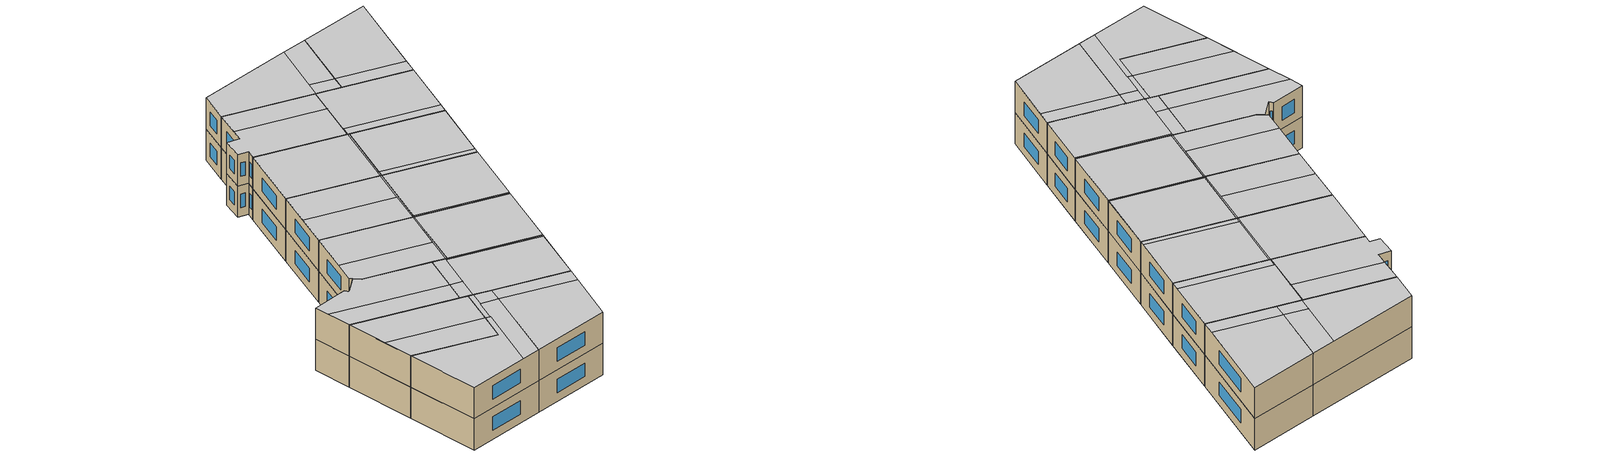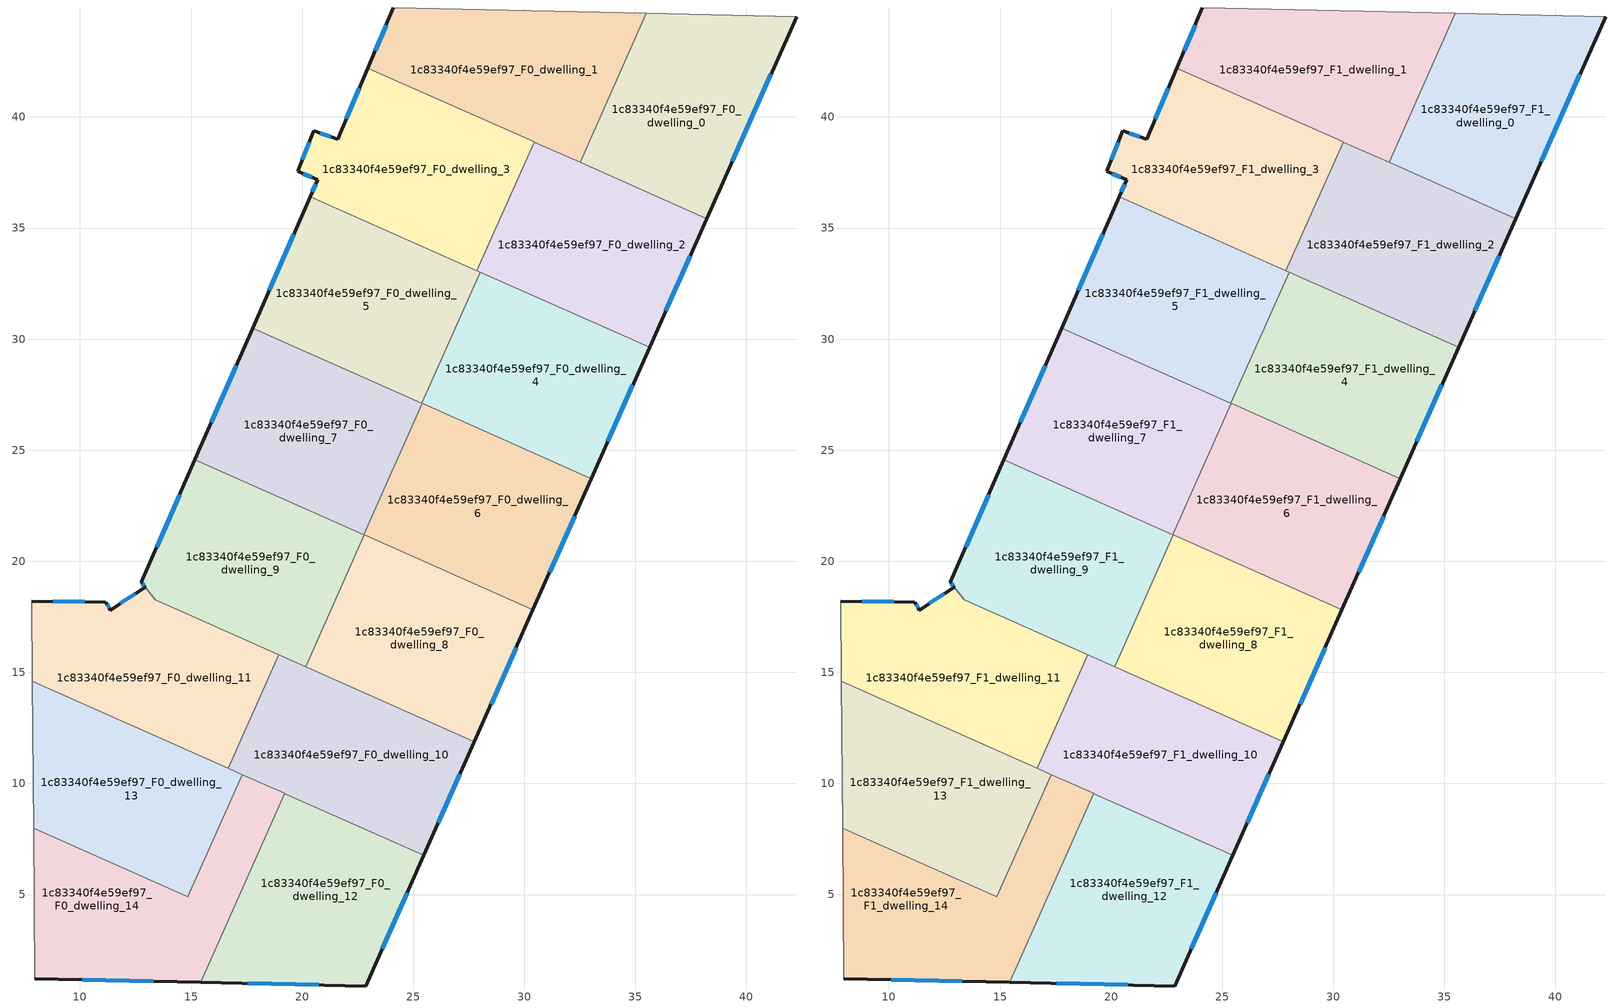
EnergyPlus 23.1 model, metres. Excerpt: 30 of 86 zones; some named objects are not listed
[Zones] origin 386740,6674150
1c83340f4e59ef97_F0_dwelling_0
 floor ground (EU_floor_Construction): 42.26,44.51 38.22,35.42 32.52,37.95 35.5,44.66 z0
 wall outside (EU_wall_Construction): 38.22,35.42 42.26,44.51 z0:3
 wall to 1c83340f4e59ef97_F0_dwelling_1 (EU_wall_Construction): 35.5,44.66 32.52,37.95 z0:3
 wall adiabatic (EU_wall_Construction): 42.26,44.51 35.5,44.66 z0:3
 wall to 1c83340f4e59ef97_F0_dwelling_2 (EU_wall_Construction): 32.52,37.95 38.22,35.42 z0:3
 window (EU_Window_Construction): 39.37,38.01 41.1,41.91 z0.86:2.14
1c83340f4e59ef97_F0_dwelling_1
 floor ground (EU_floor_Construction): 35.5,44.66 32.52,37.95 22.96,42.2 24.11,44.9 z0
 wall outside (EU_wall_Construction): 24.11,44.9 22.96,42.2 z0:3
 wall adiabatic (EU_wall_Construction): 35.5,44.66 24.11,44.9 z0:3
 wall to 1c83340f4e59ef97_F0_dwelling_3 (EU_wall_Construction): 22.96,42.2 30.44,38.87 z0:3
 wall to 1c83340f4e59ef97_F0_dwelling_2 (EU_wall_Construction): 30.44,38.87 32.52,37.95 z0:3
 window (EU_Window_Construction): 23.78,44.13 23.29,42.97 z0.86:2.14
1c83340f4e59ef97_F0_dwelling_10
 floor ground (EU_floor_Construction): 27.75,11.88 25.48,6.77 16.67,10.68 18.95,15.79 z0
 wall outside (EU_wall_Construction): 25.48,6.77 27.75,11.88 z0:3
 wall to 1c83340f4e59ef97_F0_dwelling_12 (EU_wall_Construction): 19.22,9.55 25.48,6.77 z0:3
 wall to 1c83340f4e59ef97_F0_dwelling_11 (EU_wall_Construction): 18.95,15.79 16.67,10.68 z0:3
 wall to 1c83340f4e59ef97_F0_dwelling_8 (EU_wall_Construction): 27.75,11.88 20.16,15.25 z0:3
 wall to 1c83340f4e59ef97_F0_dwelling_14 (EU_wall_Construction): 17.3,10.4 19.22,9.55 z0:3
 wall to 1c83340f4e59ef97_F0_dwelling_9 (EU_wall_Construction): 20.16,15.25 18.95,15.79 z0:3
 wall to 1c83340f4e59ef97_F0_dwelling_13 (EU_wall_Construction): 16.67,10.68 17.3,10.4 z0:3
 window (EU_Window_Construction): 26.13,8.23 27.1,10.42 z0.86:2.14
1c83340f4e59ef97_F0_dwelling_11
 floor ground (EU_floor_Construction): 18.95,15.79 16.67,10.68 7.86,14.6 7.84,18.2 11.17,18.17 11.37,17.81 12.94,18.84 13.39,18.26 z0
 wall outside (EU_wall_Construction): 12.94,18.84 11.37,17.81 11.17,18.17 7.84,18.2 z0:3
 wall adiabatic (EU_wall_Construction): 7.84,18.2 7.86,14.6 z0:3
 wall to 1c83340f4e59ef97_F0_dwelling_9 (EU_wall_Construction): 13.39,18.26 12.94,18.84 / 18.95,15.79 13.4,18.26 z0:3
 wall to 1c83340f4e59ef97_F0_dwelling_13 (EU_wall_Construction): 7.86,14.6 16.67,10.68 z0:3
 window (EU_Window_Construction): 10.22,18.18 8.79,18.19 / 11.31,17.91 11.23,18.06 / 12.49,18.54 11.82,18.1 z0.86:2.14
1c83340f4e59ef97_F0_dwelling_12
 floor ground (EU_floor_Construction): 25.48,6.77 22.86,0.88 15.44,1.04 19.22,9.55 z0
 wall outside (EU_wall_Construction): 15.44,1.04 22.86,0.88 25.48,6.77 z0:3
 wall to 1c83340f4e59ef97_F0_dwelling_14 (EU_wall_Construction): 19.22,9.55 15.44,1.04 z0:3
 window (EU_Window_Construction): 17.56,1 20.74,0.93 / 23.61,2.57 24.73,5.09 z0.86:2.14
1c83340f4e59ef97_F0_dwelling_13
 floor ground (EU_floor_Construction): 17.3,10.4 14.85,4.9 7.92,7.98 7.86,14.6 z0
 wall to 1c83340f4e59ef97_F0_dwelling_14 (EU_wall_Construction): 7.92,7.98 14.85,4.9 17.3,10.4 z0:3
 wall adiabatic (EU_wall_Construction): 7.86,14.6 7.92,7.98 z0:3
1c83340f4e59ef97_F0_dwelling_14
 floor ground (EU_floor_Construction): 19.22,9.55 15.44,1.04 7.97,1.2 7.92,7.98 14.85,4.9 17.3,10.4 z0
 wall outside (EU_wall_Construction): 7.97,1.2 15.44,1.04 z0:3
 wall adiabatic (EU_wall_Construction): 7.92,7.98 7.97,1.2 z0:3
 window (EU_Window_Construction): 10.11,1.16 13.31,1.09 z0.86:2.14
1c83340f4e59ef97_F0_dwelling_2
 floor ground (EU_floor_Construction): 38.22,35.42 35.64,29.62 27.87,33.08 30.44,38.87 z0
 wall outside (EU_wall_Construction): 35.64,29.62 38.22,35.42 z0:3
 wall to 1c83340f4e59ef97_F0_dwelling_3 (EU_wall_Construction): 30.44,38.87 27.87,33.08 z0:3
 wall to 1c83340f4e59ef97_F0_dwelling_4 (EU_wall_Construction): 28.01,33.02 35.64,29.62 z0:3
 wall to 1c83340f4e59ef97_F0_dwelling_5 (EU_wall_Construction): 27.87,33.08 28.01,33.02 z0:3
 window (EU_Window_Construction): 36.38,31.28 37.48,33.76 z0.86:2.14
1c83340f4e59ef97_F0_dwelling_3
 floor ground (EU_floor_Construction): 30.44,38.87 27.87,33.08 20.36,36.41 20.7,37.18 19.79,37.56 20.52,39.37 21.6,38.99 22.96,42.2 z0
 wall outside (EU_wall_Construction): 22.96,42.2 21.6,38.99 20.52,39.37 19.79,37.56 20.7,37.18 20.36,36.41 z0:3
 wall to 1c83340f4e59ef97_F0_dwelling_5 (EU_wall_Construction): 20.36,36.41 27.87,33.08 z0:3
 window (EU_Window_Construction): 22.57,41.28 21.99,39.91 / 20.6,36.96 20.46,36.63 / 20.05,37.45 20.44,37.29 / 20.31,38.85 20,38.07 / 21.29,39.1 20.83,39.26 z0.86:2.14
1c83340f4e59ef97_F0_dwelling_4
 floor ground (EU_floor_Construction): 35.64,29.62 33.02,23.72 25.39,27.11 28.01,33.01 z0
 wall outside (EU_wall_Construction): 33.02,23.72 35.64,29.62 z0:3
 wall to 1c83340f4e59ef97_F0_dwelling_5 (EU_wall_Construction): 28.01,33.01 25.39,27.11 z0:3
 wall to 1c83340f4e59ef97_F0_dwelling_6 (EU_wall_Construction): 25.4,27.11 33.02,23.72 z0:3
 wall to 1c83340f4e59ef97_F0_dwelling_7 (EU_wall_Construction): 25.39,27.11 25.4,27.11 z0:3
 window (EU_Window_Construction): 33.77,25.41 34.89,27.94 z0.86:2.14
1c83340f4e59ef97_F0_dwelling_5
 floor ground (EU_floor_Construction): 28.01,33.01 25.39,27.11 17.77,30.5 20.36,36.41 z0
 wall outside (EU_wall_Construction): 20.36,36.41 17.77,30.5 z0:3
 wall to 1c83340f4e59ef97_F0_dwelling_7 (EU_wall_Construction): 17.77,30.5 25.39,27.11 z0:3
 window (EU_Window_Construction): 19.62,34.72 18.51,32.19 z0.86:2.14
1c83340f4e59ef97_F0_dwelling_6
 floor ground (EU_floor_Construction): 33.02,23.72 30.39,17.81 22.77,21.19 25.4,27.11 z0
 wall outside (EU_wall_Construction): 30.39,17.81 33.02,23.72 z0:3
 wall to 1c83340f4e59ef97_F0_dwelling_7 (EU_wall_Construction): 25.4,27.11 22.77,21.19 z0:3
 wall to 1c83340f4e59ef97_F0_dwelling_8 (EU_wall_Construction): 22.8,21.18 30.39,17.81 z0:3
 wall to 1c83340f4e59ef97_F0_dwelling_9 (EU_wall_Construction): 22.77,21.19 22.8,21.18 z0:3
 window (EU_Window_Construction): 31.14,19.5 32.27,22.03 z0.86:2.14
1c83340f4e59ef97_F0_dwelling_7
 floor ground (EU_floor_Construction): 25.4,27.11 22.77,21.19 15.18,24.57 17.77,30.5 z0
 wall outside (EU_wall_Construction): 17.77,30.5 15.18,24.57 z0:3
 wall to 1c83340f4e59ef97_F0_dwelling_9 (EU_wall_Construction): 15.18,24.57 22.77,21.19 z0:3
 window (EU_Window_Construction): 17.03,28.81 15.92,26.26 z0.86:2.14
1c83340f4e59ef97_F0_dwelling_8
 floor ground (EU_floor_Construction): 30.39,17.81 27.75,11.88 20.16,15.25 22.79,21.18 z0
 wall outside (EU_wall_Construction): 27.75,11.88 30.39,17.81 z0:3
 wall to 1c83340f4e59ef97_F0_dwelling_9 (EU_wall_Construction): 22.79,21.18 20.16,15.25 z0:3
 window (EU_Window_Construction): 28.51,13.57 29.63,16.11 z0.86:2.14
1c83340f4e59ef97_F0_dwelling_9
 floor ground (EU_floor_Construction): 22.79,21.18 20.16,15.25 13.4,18.26 12.76,19.06 15.18,24.57 z0
 wall outside (EU_wall_Construction): 15.18,24.57 12.76,19.06 12.94,18.84 z0:3
 window (EU_Window_Construction): 14.49,23 13.45,20.64 / 12.81,19 12.89,18.9 z0.86:2.14
1c83340f4e59ef97_F1_dwelling_0
 floor to 1c83340f4e59ef97_F0_dwelling_0 (EU_floor_Construction): 42.26,44.51 38.22,35.42 32.52,37.95 35.5,44.66 z3
 wall outside (EU_wall_Construction): 38.22,35.42 42.26,44.51 z3:6
 wall to 1c83340f4e59ef97_F1_dwelling_1 (EU_wall_Construction): 35.5,44.66 32.52,37.95 z3:6
 wall adiabatic (EU_wall_Construction): 42.26,44.51 35.5,44.66 z3:6
 wall to 1c83340f4e59ef97_F1_dwelling_2 (EU_wall_Construction): 32.52,37.95 38.22,35.42 z3:6
 window (EU_Window_Construction): 39.37,38.01 41.1,41.91 z3.86:5.14
 ceiling to 1c83340f4e59ef97_F2_dwelling_8 (EU_floor_Construction): 38.22,35.42 38.77,36.66 33.07,39.19 32.52,37.95 z6
 ceiling adiabatic (EU_roof_Construction): 38.77,36.66 42.26,44.51 35.5,44.66 33.07,39.19 z6
1c83340f4e59ef97_F1_dwelling_1
 floor to 1c83340f4e59ef97_F0_dwelling_1 (EU_floor_Construction): 35.5,44.66 32.52,37.95 22.96,42.2 24.11,44.9 z3
 wall outside (EU_wall_Construction): 24.11,44.9 22.96,42.2 z3:6
 wall adiabatic (EU_wall_Construction): 35.5,44.66 24.11,44.9 z3:6
 wall to 1c83340f4e59ef97_F1_dwelling_3 (EU_wall_Construction): 22.96,42.2 30.44,38.87 z3:6
 wall to 1c83340f4e59ef97_F1_dwelling_2 (EU_wall_Construction): 30.44,38.87 32.52,37.95 z3:6
 window (EU_Window_Construction): 23.78,44.13 23.29,42.97 z3.86:5.14
 ceiling to 1c83340f4e59ef97_F2_dwelling_0 (EU_floor_Construction): 30.48,38.86 33.08,44.71 24.11,44.9 22.96,42.2 z6
 ceiling to 1c83340f4e59ef97_F2_dwelling_7 (EU_floor_Construction): 33.07,39.19 35.5,44.66 33.08,44.71 31.03,40.1 z6
 ceiling to 1c83340f4e59ef97_F2_dwelling_8 (EU_floor_Construction): 32.52,37.95 33.07,39.19 31.03,40.1 30.48,38.86 z6
1c83340f4e59ef97_F1_dwelling_10
 floor to 1c83340f4e59ef97_F0_dwelling_10 (EU_floor_Construction): 27.75,11.88 25.48,6.77 16.67,10.68 18.95,15.79 z3
 wall outside (EU_wall_Construction): 25.48,6.77 27.75,11.88 z3:6
 wall to 1c83340f4e59ef97_F1_dwelling_12 (EU_wall_Construction): 19.22,9.55 25.48,6.77 z3:6
 wall to 1c83340f4e59ef97_F1_dwelling_11 (EU_wall_Construction): 18.95,15.79 16.67,10.68 z3:6
 wall to 1c83340f4e59ef97_F1_dwelling_8 (EU_wall_Construction): 27.75,11.88 20.16,15.25 z3:6
 wall to 1c83340f4e59ef97_F1_dwelling_14 (EU_wall_Construction): 17.3,10.4 19.22,9.55 z3:6
 wall to 1c83340f4e59ef97_F1_dwelling_9 (EU_wall_Construction): 20.16,15.25 18.95,15.79 z3:6
 wall to 1c83340f4e59ef97_F1_dwelling_13 (EU_wall_Construction): 16.67,10.68 17.3,10.4 z3:6
 window (EU_Window_Construction): 26.13,8.23 27.1,10.42 z3.86:5.14
 ceiling to 1c83340f4e59ef97_F2_dwelling_12 (EU_floor_Construction): 25.48,6.77 27.68,11.73 19.95,15.17 17.74,10.21 z6
 ceiling to 1c83340f4e59ef97_F2_dwelling_11 (EU_floor_Construction): 27.68,11.73 27.75,11.88 20.01,15.32 19.95,15.17 z6
 ceiling to 1c83340f4e59ef97_F2_dwelling_4 (EU_floor_Construction): 18.58,12.1 20.01,15.32 18.95,15.79 17.51,12.57 z6
 ceiling to 1c83340f4e59ef97_F2_dwelling_5 (EU_floor_Construction): 17.74,10.21 18.58,12.1 17.51,12.57 16.67,10.68 z6
1c83340f4e59ef97_F1_dwelling_11
 floor to 1c83340f4e59ef97_F0_dwelling_11 (EU_floor_Construction): 18.95,15.79 16.67,10.68 7.86,14.6 7.84,18.2 11.17,18.17 11.37,17.81 12.94,18.84 13.39,18.26 z3
 wall outside (EU_wall_Construction): 12.94,18.84 11.37,17.81 11.17,18.17 7.84,18.2 z3:6
 wall adiabatic (EU_wall_Construction): 7.84,18.2 7.86,14.6 z3:6
 wall to 1c83340f4e59ef97_F1_dwelling_9 (EU_wall_Construction): 13.39,18.26 12.94,18.84 / 18.95,15.79 13.4,18.26 z3:6
 wall to 1c83340f4e59ef97_F1_dwelling_13 (EU_wall_Construction): 7.86,14.6 16.67,10.68 z3:6
 window (EU_Window_Construction): 10.22,18.18 8.79,18.19 / 11.31,17.91 11.23,18.06 / 12.49,18.54 11.82,18.1 z3.86:5.14
 ceiling to 1c83340f4e59ef97_F2_dwelling_4 (EU_floor_Construction): 17.51,12.57 18.95,15.79 13.39,18.26 12.94,18.84 11.37,17.81 11.17,18.17 7.84,18.2 7.85,16.87 z6
 ceiling to 1c83340f4e59ef97_F2_dwelling_5 (EU_floor_Construction): 16.67,10.68 17.51,12.57 7.85,16.87 7.87,14.6 z6
1c83340f4e59ef97_F1_dwelling_12
 floor to 1c83340f4e59ef97_F0_dwelling_12 (EU_floor_Construction): 25.48,6.77 22.86,0.88 15.44,1.04 19.22,9.55 z3
 wall outside (EU_wall_Construction): 15.44,1.04 22.86,0.88 25.48,6.77 z3:6
 wall to 1c83340f4e59ef97_F1_dwelling_14 (EU_wall_Construction): 19.22,9.55 15.44,1.04 z3:6
 window (EU_Window_Construction): 17.56,1 20.74,0.93 / 23.61,2.57 24.73,5.09 z3.86:5.14
 ceiling to 1c83340f4e59ef97_F2_dwelling_13 (EU_floor_Construction): 22.86,0.88 24.91,5.5 18.65,8.28 15.44,1.04 z6
 ceiling to 1c83340f4e59ef97_F2_dwelling_12 (EU_floor_Construction): 24.91,5.5 25.48,6.77 19.22,9.55 18.65,8.28 z6
1c83340f4e59ef97_F1_dwelling_13
 floor to 1c83340f4e59ef97_F0_dwelling_13 (EU_floor_Construction): 17.3,10.4 14.85,4.9 7.92,7.98 7.86,14.6 z3
 wall to 1c83340f4e59ef97_F1_dwelling_14 (EU_wall_Construction): 7.92,7.98 14.85,4.9 17.3,10.4 z3:6
 wall adiabatic (EU_wall_Construction): 7.86,14.6 7.92,7.98 z3:6
 ceiling to 1c83340f4e59ef97_F2_dwelling_5 (EU_floor_Construction): 15.9,7.27 17.3,10.4 7.87,14.6 7.9,10.83 z6
 ceiling to 1c83340f4e59ef97_F2_dwelling_6 (EU_floor_Construction): 14.85,4.9 15.9,7.27 7.9,10.83 7.92,7.98 z6
1c83340f4e59ef97_F1_dwelling_14
 floor to 1c83340f4e59ef97_F0_dwelling_14 (EU_floor_Construction): 19.22,9.55 15.44,1.04 7.97,1.2 7.92,7.98 14.85,4.9 17.3,10.4 z3
 wall outside (EU_wall_Construction): 7.97,1.2 15.44,1.04 z3:6
 wall adiabatic (EU_wall_Construction): 7.92,7.98 7.97,1.2 z3:6
 window (EU_Window_Construction): 10.11,1.16 13.31,1.09 z3.86:5.14
 ceiling to 1c83340f4e59ef97_F2_dwelling_6 (EU_floor_Construction): 13.68,1.08 16.34,7.07 15.9,7.27 14.85,4.9 7.92,7.98 7.97,1.2 z6
 ceiling to 1c83340f4e59ef97_F2_dwelling_13 (EU_floor_Construction): 15.44,1.04 18.65,8.28 17.17,8.94 13.68,1.08 z6
 ceiling to 1c83340f4e59ef97_F2_dwelling_5 (EU_floor_Construction): 16.34,7.07 17.74,10.21 17.3,10.4 15.9,7.27 z6
 ceiling to 1c83340f4e59ef97_F2_dwelling_12 (EU_floor_Construction): 18.65,8.28 19.22,9.55 17.74,10.21 17.17,8.94 z6
1c83340f4e59ef97_F1_dwelling_2
 floor to 1c83340f4e59ef97_F0_dwelling_2 (EU_floor_Construction): 38.22,35.42 35.64,29.62 27.87,33.08 30.44,38.87 z3
 wall outside (EU_wall_Construction): 35.64,29.62 38.22,35.42 z3:6
 wall to 1c83340f4e59ef97_F1_dwelling_3 (EU_wall_Construction): 30.44,38.87 27.87,33.08 z3:6
 wall to 1c83340f4e59ef97_F1_dwelling_4 (EU_wall_Construction): 28.01,33.02 35.64,29.62 z3:6
 wall to 1c83340f4e59ef97_F1_dwelling_5 (EU_wall_Construction): 27.87,33.08 28.01,33.02 z3:6
 window (EU_Window_Construction): 36.38,31.28 37.48,33.76 z3.86:5.14
 ceiling to 1c83340f4e59ef97_F2_dwelling_8 (EU_floor_Construction): 36,30.42 38.22,35.42 30.48,38.86 28.26,33.87 z6
 ceiling to 1c83340f4e59ef97_F2_dwelling_1 (EU_floor_Construction): 27.9,33.06 29.52,36.72 29.49,36.73 27.87,33.08 z6
 ceiling to 1c83340f4e59ef97_F2_dwelling_9 (EU_floor_Construction): 35.64,29.62 36,30.42 28.26,33.87 27.9,33.06 z6
 ceiling to 1c83340f4e59ef97_F2_dwelling_0 (EU_floor_Construction): 29.52,36.72 30.48,38.86 30.44,38.87 29.49,36.73 z6
1c83340f4e59ef97_F1_dwelling_3
 floor to 1c83340f4e59ef97_F0_dwelling_3 (EU_floor_Construction): 30.44,38.87 27.87,33.08 20.36,36.41 20.7,37.18 19.79,37.56 20.52,39.37 21.6,38.99 22.96,42.2 z3
 wall outside (EU_wall_Construction): 22.96,42.2 21.6,38.99 20.52,39.37 19.79,37.56 20.7,37.18 20.36,36.41 z3:6
 wall to 1c83340f4e59ef97_F1_dwelling_5 (EU_wall_Construction): 20.36,36.41 27.87,33.08 z3:6
 window (EU_Window_Construction): 22.57,41.28 21.99,39.91 / 20.6,36.96 20.46,36.63 / 20.05,37.45 20.44,37.29 / 20.31,38.85 20,38.07 / 21.29,39.1 20.83,39.26 z3.86:5.14
 ceiling to 1c83340f4e59ef97_F2_dwelling_1 (EU_floor_Construction): 27.87,33.08 29.49,36.73 22.05,40.04 21.6,38.99 20.52,39.37 19.79,37.56 20.7,37.18 20.36,36.41 z6
 ceiling to 1c83340f4e59ef97_F2_dwelling_0 (EU_floor_Construction): 29.49,36.73 30.44,38.87 22.96,42.2 22.05,40.04 z6
1c83340f4e59ef97_F1_dwelling_4
 floor to 1c83340f4e59ef97_F0_dwelling_4 (EU_floor_Construction): 35.64,29.62 33.02,23.72 25.39,27.11 28.01,33.01 z3
 wall outside (EU_wall_Construction): 33.02,23.72 35.64,29.62 z3:6
 wall to 1c83340f4e59ef97_F1_dwelling_5 (EU_wall_Construction): 28.01,33.01 25.39,27.11 z3:6
 wall to 1c83340f4e59ef97_F1_dwelling_6 (EU_wall_Construction): 25.4,27.11 33.02,23.72 z3:6
 wall to 1c83340f4e59ef97_F1_dwelling_7 (EU_wall_Construction): 25.39,27.11 25.4,27.11 z3:6
 window (EU_Window_Construction): 33.77,25.41 34.89,27.94 z3.86:5.14
 ceiling to 1c83340f4e59ef97_F2_dwelling_9 (EU_floor_Construction): 33.22,24.19 35.64,29.62 28.01,33.01 25.6,27.58 z6
 ceiling to 1c83340f4e59ef97_F2_dwelling_10 (EU_floor_Construction): 33.02,23.72 33.22,24.19 25.6,27.58 25.39,27.11 25.4,27.11 z6
1c83340f4e59ef97_F1_dwelling_5
 floor to 1c83340f4e59ef97_F0_dwelling_5 (EU_floor_Construction): 28.01,33.01 25.39,27.11 17.77,30.5 20.36,36.41 z3
 wall outside (EU_wall_Construction): 20.36,36.41 17.77,30.5 z3:6
 wall to 1c83340f4e59ef97_F1_dwelling_7 (EU_wall_Construction): 17.77,30.5 25.39,27.11 z3:6
 window (EU_Window_Construction): 19.62,34.72 18.51,32.19 z3.86:5.14
 ceiling to 1c83340f4e59ef97_F2_dwelling_10 (EU_floor_Construction): 25.39,27.11 25.6,27.58 25.49,27.63 25.28,27.16 z6
 ceiling to 1c83340f4e59ef97_F2_dwelling_9 (EU_floor_Construction): 25.6,27.58 28.01,33.01 27.9,33.06 25.49,27.63 z6
 ceiling adiabatic (EU_roof_Construction): 25.28,27.16 27.9,33.06 20.36,36.41 17.77,30.5 z6
1c83340f4e59ef97_F1_dwelling_6
 floor to 1c83340f4e59ef97_F0_dwelling_6 (EU_floor_Construction): 33.02,23.72 30.39,17.81 22.77,21.19 25.4,27.11 z3
 wall outside (EU_wall_Construction): 30.39,17.81 33.02,23.72 z3:6
 wall to 1c83340f4e59ef97_F1_dwelling_7 (EU_wall_Construction): 25.4,27.11 22.77,21.19 z3:6
 wall to 1c83340f4e59ef97_F1_dwelling_8 (EU_wall_Construction): 22.8,21.18 30.39,17.81 z3:6
 wall to 1c83340f4e59ef97_F1_dwelling_9 (EU_wall_Construction): 22.77,21.19 22.8,21.18 z3:6
 window (EU_Window_Construction): 31.14,19.5 32.27,22.03 z3.86:5.14
 ceiling to 1c83340f4e59ef97_F2_dwelling_10 (EU_floor_Construction): 30.46,17.96 33.02,23.72 25.4,27.11 22.84,21.34 z6
 ceiling to 1c83340f4e59ef97_F2_dwelling_11 (EU_floor_Construction): 30.39,17.81 30.46,17.96 22.84,21.34 22.77,21.19 z6
1c83340f4e59ef97_F1_dwelling_7
 floor to 1c83340f4e59ef97_F0_dwelling_7 (EU_floor_Construction): 25.4,27.11 22.77,21.19 15.18,24.57 17.77,30.5 z3
 wall outside (EU_wall_Construction): 17.77,30.5 15.18,24.57 z3:6
 wall to 1c83340f4e59ef97_F1_dwelling_9 (EU_wall_Construction): 15.18,24.57 22.77,21.19 z3:6
 window (EU_Window_Construction): 17.03,28.81 15.92,26.26 z3.86:5.14
 ceiling to 1c83340f4e59ef97_F2_dwelling_3 (EU_floor_Construction): 22.65,21.25 23.92,24.1 16.43,27.43 15.18,24.57 z6
 ceiling to 1c83340f4e59ef97_F2_dwelling_10 (EU_floor_Construction): 22.84,21.34 25.4,27.11 25.28,27.16 22.72,21.4 z6
 ceiling to 1c83340f4e59ef97_F2_dwelling_11 (EU_floor_Construction): 22.77,21.19 22.84,21.34 22.72,21.4 22.65,21.25 z6
 ceiling adiabatic (EU_roof_Construction): 23.92,24.1 25.28,27.16 25.4,27.11 17.77,30.5 16.43,27.43 z6
1c83340f4e59ef97_F1_dwelling_8
 floor to 1c83340f4e59ef97_F0_dwelling_8 (EU_floor_Construction): 30.39,17.81 27.75,11.88 20.16,15.25 22.79,21.18 z3
 wall outside (EU_wall_Construction): 27.75,11.88 30.39,17.81 z3:6
 wall to 1c83340f4e59ef97_F1_dwelling_9 (EU_wall_Construction): 22.79,21.18 20.16,15.25 z3:6
 window (EU_Window_Construction): 28.51,13.57 29.63,16.11 z3.86:5.14
 ceiling to 1c83340f4e59ef97_F2_dwelling_11 (EU_floor_Construction): 27.75,11.88 30.39,17.81 22.79,21.18 20.16,15.25 z6
1c83340f4e59ef97_F1_dwelling_9
 floor to 1c83340f4e59ef97_F0_dwelling_9 (EU_floor_Construction): 22.79,21.18 20.16,15.25 13.39,18.26 12.76,19.06 15.18,24.57 z3
 wall outside (EU_wall_Construction): 15.18,24.57 12.76,19.06 12.94,18.84 z3:6
 window (EU_Window_Construction): 14.49,23 13.45,20.64 / 12.81,19 12.89,18.9 z3.86:5.14
 ceiling to 1c83340f4e59ef97_F2_dwelling_3 (EU_floor_Construction): 21.04,17.64 22.65,21.25 15.18,24.57 13.59,20.96 z6
 ceiling to 1c83340f4e59ef97_F2_dwelling_4 (EU_floor_Construction): 20.01,15.32 21.84,19.43 21.04,17.64 13.59,20.96 12.76,19.06 13.39,18.26 z6
 ceiling to 1c83340f4e59ef97_F2_dwelling_11 (EU_floor_Construction): 20.16,15.25 22.79,21.18 22.65,21.25 20.01,15.32 z6
[Building]
EU S2 Campaign: North Axis=0; Terrain=City; Solar Distribution=FullExterior
[Site:Location]
Helsinki-Vantaa.AP: Latitude=60.317; Longitude=24.963; Time Zone=2; Elevation=54.6
[SizingPeriod:WeatherFileDays]
AnnualSizingPeriod: Begin Month=1; Begin Day of Month=1; End Month=12; End Day of Month=31; Day of Week for Start Day=Monday; Use Weather File Daylight Saving Period=No; Use Weather File Rain and Snow Indicators=No
[MATERIAL]
EU_InternalMass_Material: Roughness=MediumRough; Thickness=0.1; Conductivity=1; Density=1800; Specific Heat=900; Thermal Absorptance=0.9; Solar Absorptance=0.7; Visible Absorptance=0.7
[MATERIAL:NOMASS] Roughness=MediumRough; Thermal Absorptance=0.9; Solar Absorptance=0.7; Visible Absorptance=0.7
Name | Thermal Resistance
EU_wall_NoMass | 1.10183
EU_roof_NoMass; EU_floor_NoMass | 1.70606
[WINDOWMATERIAL:SIMPLEGLAZINGSYSTEM]
EU_Window_SimpleGlazing: UFactor=3.11035; Solar Heat Gain Coefficient=0.8; Visible Transmittance=0.8
[CONSTRUCTION]
EU_wall_Construction: EU_wall_NoMass
EU_roof_Construction: EU_roof_NoMass
EU_floor_Construction: EU_floor_NoMass
EU_Window_Construction: EU_Window_SimpleGlazing
EU_InternalMass_Construction: EU_InternalMass_Material
[ZONE] Type=1; Multiplier=1; Ceiling Height=autocalculate; Floor Area=autocalculate; Part of Total Floor Area=Yes
Name | Volume
1c83340f4e59ef97_F0_dwelling_0; 1c83340f4e59ef97_F1_dwelling_0 | 161.764
1c83340f4e59ef97_F0_dwelling_1; 1c83340f4e59ef97_F1_dwelling_1; 1c83340f4e59ef97_F0_dwelling_7; 1c83340f4e59ef97_F1_dwelling_7 | 161.749
1c83340f4e59ef97_F0_dwelling_10; 1c83340f4e59ef97_F1_dwelling_10 | 161.772
1c83340f4e59ef97_F0_dwelling_11; 1c83340f4e59ef97_F1_dwelling_11 | 162.209
1c83340f4e59ef97_F0_dwelling_12; 1c83340f4e59ef97_F1_dwelling_12 | 161.756
1c83340f4e59ef97_F0_dwelling_13; 1c83340f4e59ef97_F1_dwelling_13 | 161.754
1c83340f4e59ef97_F0_dwelling_14; 1c83340f4e59ef97_F1_dwelling_14 | 161.73
1c83340f4e59ef97_F0_dwelling_2; 1c83340f4e59ef97_F1_dwelling_2 | 161.741
1c83340f4e59ef97_F0_dwelling_3; 1c83340f4e59ef97_F1_dwelling_3 | 161.742
1c83340f4e59ef97_F0_dwelling_4; 1c83340f4e59ef97_F1_dwelling_4 | 161.745
1c83340f4e59ef97_F0_dwelling_5; 1c83340f4e59ef97_F1_dwelling_5 | 161.746
1c83340f4e59ef97_F0_dwelling_6; 1c83340f4e59ef97_F1_dwelling_6 | 161.755
1c83340f4e59ef97_F0_dwelling_8; 1c83340f4e59ef97_F1_dwelling_8 | 161.762
1c83340f4e59ef97_F0_dwelling_9 | 161.287
1c83340f4e59ef97_F1_dwelling_9 | 161.295
[INTERNALMASS] Construction=EU_InternalMass_Construction
Name | Zone or ZoneList | Surface Area
1c83340f4e59ef97_F0_dwelling_0_EU_InternalMass | 1c83340f4e59ef97_F0_dwelling_0 | 53.9228
1c83340f4e59ef97_F0_dwelling_1_EU_InternalMass | 1c83340f4e59ef97_F0_dwelling_1 | 53.9182
1c83340f4e59ef97_F0_dwelling_2_EU_InternalMass | 1c83340f4e59ef97_F0_dwelling_2 | 53.9139
1c83340f4e59ef97_F0_dwelling_3_EU_InternalMass | 1c83340f4e59ef97_F0_dwelling_3 | 53.9139
1c83340f4e59ef97_F0_dwelling_4_EU_InternalMass | 1c83340f4e59ef97_F0_dwelling_4 | 53.9171
1c83340f4e59ef97_F0_dwelling_5_EU_InternalMass | 1c83340f4e59ef97_F0_dwelling_5 | 53.9155
1c83340f4e59ef97_F0_dwelling_6_EU_InternalMass | 1c83340f4e59ef97_F0_dwelling_6 | 53.9202
1c83340f4e59ef97_F0_dwelling_7_EU_InternalMass | 1c83340f4e59ef97_F0_dwelling_7 | 53.9163
1c83340f4e59ef97_F0_dwelling_8_EU_InternalMass | 1c83340f4e59ef97_F0_dwelling_8 | 53.9182
1c83340f4e59ef97_F0_dwelling_9_EU_InternalMass | 1c83340f4e59ef97_F0_dwelling_9 | 53.7639
1c83340f4e59ef97_F0_dwelling_10_EU_InternalMass | 1c83340f4e59ef97_F0_dwelling_10 | 53.9223
1c83340f4e59ef97_F0_dwelling_11_EU_InternalMass | 1c83340f4e59ef97_F0_dwelling_11 | 54.0698
1c83340f4e59ef97_F0_dwelling_12_EU_InternalMass | 1c83340f4e59ef97_F0_dwelling_12 | 53.9176
1c83340f4e59ef97_F0_dwelling_13_EU_InternalMass | 1c83340f4e59ef97_F0_dwelling_13 | 53.9194
1c83340f4e59ef97_F0_dwelling_14_EU_InternalMass | 1c83340f4e59ef97_F0_dwelling_14 | 53.9101
1c83340f4e59ef97_F1_dwelling_0_EU_InternalMass | 1c83340f4e59ef97_F1_dwelling_0 | 53.9228
1c83340f4e59ef97_F1_dwelling_1_EU_InternalMass | 1c83340f4e59ef97_F1_dwelling_1 | 53.9182
1c83340f4e59ef97_F1_dwelling_2_EU_InternalMass | 1c83340f4e59ef97_F1_dwelling_2 | 53.9139
1c83340f4e59ef97_F1_dwelling_3_EU_InternalMass | 1c83340f4e59ef97_F1_dwelling_3 | 53.9139
1c83340f4e59ef97_F1_dwelling_4_EU_InternalMass | 1c83340f4e59ef97_F1_dwelling_4 | 53.9171
1c83340f4e59ef97_F1_dwelling_5_EU_InternalMass | 1c83340f4e59ef97_F1_dwelling_5 | 53.9155
1c83340f4e59ef97_F1_dwelling_6_EU_InternalMass | 1c83340f4e59ef97_F1_dwelling_6 | 53.9202
1c83340f4e59ef97_F1_dwelling_7_EU_InternalMass | 1c83340f4e59ef97_F1_dwelling_7 | 53.9163
1c83340f4e59ef97_F1_dwelling_8_EU_InternalMass | 1c83340f4e59ef97_F1_dwelling_8 | 53.9182
1c83340f4e59ef97_F1_dwelling_9_EU_InternalMass | 1c83340f4e59ef97_F1_dwelling_9 | 53.7639
1c83340f4e59ef97_F1_dwelling_10_EU_InternalMass | 1c83340f4e59ef97_F1_dwelling_10 | 53.9223
1c83340f4e59ef97_F1_dwelling_11_EU_InternalMass | 1c83340f4e59ef97_F1_dwelling_11 | 54.0698
1c83340f4e59ef97_F1_dwelling_12_EU_InternalMass | 1c83340f4e59ef97_F1_dwelling_12 | 53.9176
1c83340f4e59ef97_F1_dwelling_13_EU_InternalMass | 1c83340f4e59ef97_F1_dwelling_13 | 53.9194
1c83340f4e59ef97_F1_dwelling_14_EU_InternalMass | 1c83340f4e59ef97_F1_dwelling_14 | 53.9101
[OTHEREQUIPMENT] Fuel Type=Electricity; Design Level Calculation Method=Watts/Area; Power per Zone Floor Area=1; Fraction Latent=0; Fraction Radiant=0; Fraction Lost=0; Carbon Dioxide Generation Rate=0; EndUse Subcategory=EU_Step8_InternalGains
Name | Zone or ZoneList or Space or SpaceList | Schedule
EU_Step8_InternalGain_1c83340f4e59ef97_F0_dwelling_0_f000 | 1c83340f4e59ef97_F0_dwelling_0 | EU_Step8_GainSchedule_1c83340f4e59ef97_F0_dwelling_0_f000
EU_Step8_InternalGain_1c83340f4e59ef97_F0_dwelling_1_f000 | 1c83340f4e59ef97_F0_dwelling_1 | EU_Step8_GainSchedule_1c83340f4e59ef97_F0_dwelling_1_f000
EU_Step8_InternalGain_1c83340f4e59ef97_F0_dwelling_2_f000 | 1c83340f4e59ef97_F0_dwelling_2 | EU_Step8_GainSchedule_1c83340f4e59ef97_F0_dwelling_2_f000
EU_Step8_InternalGain_1c83340f4e59ef97_F0_dwelling_3_f000 | 1c83340f4e59ef97_F0_dwelling_3 | EU_Step8_GainSchedule_1c83340f4e59ef97_F0_dwelling_3_f000
EU_Step8_InternalGain_1c83340f4e59ef97_F0_dwelling_4_f000 | 1c83340f4e59ef97_F0_dwelling_4 | EU_Step8_GainSchedule_1c83340f4e59ef97_F0_dwelling_4_f000
EU_Step8_InternalGain_1c83340f4e59ef97_F0_dwelling_5_f000 | 1c83340f4e59ef97_F0_dwelling_5 | EU_Step8_GainSchedule_1c83340f4e59ef97_F0_dwelling_5_f000
EU_Step8_InternalGain_1c83340f4e59ef97_F0_dwelling_6_f000 | 1c83340f4e59ef97_F0_dwelling_6 | EU_Step8_GainSchedule_1c83340f4e59ef97_F0_dwelling_6_f000
EU_Step8_InternalGain_1c83340f4e59ef97_F0_dwelling_7_f000 | 1c83340f4e59ef97_F0_dwelling_7 | EU_Step8_GainSchedule_1c83340f4e59ef97_F0_dwelling_7_f000
EU_Step8_InternalGain_1c83340f4e59ef97_F0_dwelling_8_f000 | 1c83340f4e59ef97_F0_dwelling_8 | EU_Step8_GainSchedule_1c83340f4e59ef97_F0_dwelling_8_f000
EU_Step8_InternalGain_1c83340f4e59ef97_F0_dwelling_9_f000 | 1c83340f4e59ef97_F0_dwelling_9 | EU_Step8_GainSchedule_1c83340f4e59ef97_F0_dwelling_9_f000
EU_Step8_InternalGain_1c83340f4e59ef97_F0_dwelling_10_f000 | 1c83340f4e59ef97_F0_dwelling_10 | EU_Step8_GainSchedule_1c83340f4e59ef97_F0_dwelling_10_f000
EU_Step8_InternalGain_1c83340f4e59ef97_F0_dwelling_11_f000 | 1c83340f4e59ef97_F0_dwelling_11 | EU_Step8_GainSchedule_1c83340f4e59ef97_F0_dwelling_11_f000
EU_Step8_InternalGain_1c83340f4e59ef97_F0_dwelling_12_f000 | 1c83340f4e59ef97_F0_dwelling_12 | EU_Step8_GainSchedule_1c83340f4e59ef97_F0_dwelling_12_f000
EU_Step8_InternalGain_1c83340f4e59ef97_F0_dwelling_13_f000 | 1c83340f4e59ef97_F0_dwelling_13 | EU_Step8_GainSchedule_1c83340f4e59ef97_F0_dwelling_13_f000
EU_Step8_InternalGain_1c83340f4e59ef97_F0_dwelling_14_f000 | 1c83340f4e59ef97_F0_dwelling_14 | EU_Step8_GainSchedule_1c83340f4e59ef97_F0_dwelling_14_f000
EU_Step8_InternalGain_1c83340f4e59ef97_F1_dwelling_0_f000 | 1c83340f4e59ef97_F1_dwelling_0 | EU_Step8_GainSchedule_1c83340f4e59ef97_F1_dwelling_0_f000
EU_Step8_InternalGain_1c83340f4e59ef97_F1_dwelling_1_f000 | 1c83340f4e59ef97_F1_dwelling_1 | EU_Step8_GainSchedule_1c83340f4e59ef97_F1_dwelling_1_f000
EU_Step8_InternalGain_1c83340f4e59ef97_F1_dwelling_2_f000 | 1c83340f4e59ef97_F1_dwelling_2 | EU_Step8_GainSchedule_1c83340f4e59ef97_F1_dwelling_2_f000
EU_Step8_InternalGain_1c83340f4e59ef97_F1_dwelling_3_f000 | 1c83340f4e59ef97_F1_dwelling_3 | EU_Step8_GainSchedule_1c83340f4e59ef97_F1_dwelling_3_f000
EU_Step8_InternalGain_1c83340f4e59ef97_F1_dwelling_4_f000 | 1c83340f4e59ef97_F1_dwelling_4 | EU_Step8_GainSchedule_1c83340f4e59ef97_F1_dwelling_4_f000
EU_Step8_InternalGain_1c83340f4e59ef97_F1_dwelling_5_f000 | 1c83340f4e59ef97_F1_dwelling_5 | EU_Step8_GainSchedule_1c83340f4e59ef97_F1_dwelling_5_f000
EU_Step8_InternalGain_1c83340f4e59ef97_F1_dwelling_6_f000 | 1c83340f4e59ef97_F1_dwelling_6 | EU_Step8_GainSchedule_1c83340f4e59ef97_F1_dwelling_6_f000
EU_Step8_InternalGain_1c83340f4e59ef97_F1_dwelling_7_f000 | 1c83340f4e59ef97_F1_dwelling_7 | EU_Step8_GainSchedule_1c83340f4e59ef97_F1_dwelling_7_f000
EU_Step8_InternalGain_1c83340f4e59ef97_F1_dwelling_8_f000 | 1c83340f4e59ef97_F1_dwelling_8 | EU_Step8_GainSchedule_1c83340f4e59ef97_F1_dwelling_8_f000
EU_Step8_InternalGain_1c83340f4e59ef97_F1_dwelling_9_f000 | 1c83340f4e59ef97_F1_dwelling_9 | EU_Step8_GainSchedule_1c83340f4e59ef97_F1_dwelling_9_f000
EU_Step8_InternalGain_1c83340f4e59ef97_F1_dwelling_10_f000 | 1c83340f4e59ef97_F1_dwelling_10 | EU_Step8_GainSchedule_1c83340f4e59ef97_F1_dwelling_10_f000
EU_Step8_InternalGain_1c83340f4e59ef97_F1_dwelling_11_f000 | 1c83340f4e59ef97_F1_dwelling_11 | EU_Step8_GainSchedule_1c83340f4e59ef97_F1_dwelling_11_f000
EU_Step8_InternalGain_1c83340f4e59ef97_F1_dwelling_12_f000 | 1c83340f4e59ef97_F1_dwelling_12 | EU_Step8_GainSchedule_1c83340f4e59ef97_F1_dwelling_12_f000
EU_Step8_InternalGain_1c83340f4e59ef97_F1_dwelling_13_f000 | 1c83340f4e59ef97_F1_dwelling_13 | EU_Step8_GainSchedule_1c83340f4e59ef97_F1_dwelling_13_f000
EU_Step8_InternalGain_1c83340f4e59ef97_F1_dwelling_14_f000 | 1c83340f4e59ef97_F1_dwelling_14 | EU_Step8_GainSchedule_1c83340f4e59ef97_F1_dwelling_14_f000
[ZONEVENTILATION:DESIGNFLOWRATE] Schedule=EU_AlwaysOn; Design Flow Rate Calculation Method=AirChanges/Hour; Air Changes per Hour=0.756316; Ventilation Type=Natural; Fan Pressure Rise=0; Fan Total Efficiency=1; Constant Term Coefficient=1; Temperature Term Coefficient=0; Velocity Term Coefficient=0; Velocity Squared Term Coefficient=0; Minimum Indoor Temperature=-100; Maximum Indoor Temperature=100; Delta Temperature=-100; Minimum Outdoor Temperature=-100; Maximum Outdoor Temperature=100; Maximum Wind Speed=40
Name | Zone or ZoneList or Space or SpaceList
EU_ConstantAir_1c83340f4e59ef97_F0_dwelling_0 | 1c83340f4e59ef97_F0_dwelling_0
EU_ConstantAir_1c83340f4e59ef97_F0_dwelling_1 | 1c83340f4e59ef97_F0_dwelling_1
EU_ConstantAir_1c83340f4e59ef97_F0_dwelling_2 | 1c83340f4e59ef97_F0_dwelling_2
EU_ConstantAir_1c83340f4e59ef97_F0_dwelling_3 | 1c83340f4e59ef97_F0_dwelling_3
EU_ConstantAir_1c83340f4e59ef97_F0_dwelling_4 | 1c83340f4e59ef97_F0_dwelling_4
EU_ConstantAir_1c83340f4e59ef97_F0_dwelling_5 | 1c83340f4e59ef97_F0_dwelling_5
EU_ConstantAir_1c83340f4e59ef97_F0_dwelling_6 | 1c83340f4e59ef97_F0_dwelling_6
EU_ConstantAir_1c83340f4e59ef97_F0_dwelling_7 | 1c83340f4e59ef97_F0_dwelling_7
EU_ConstantAir_1c83340f4e59ef97_F0_dwelling_8 | 1c83340f4e59ef97_F0_dwelling_8
EU_ConstantAir_1c83340f4e59ef97_F0_dwelling_9 | 1c83340f4e59ef97_F0_dwelling_9
EU_ConstantAir_1c83340f4e59ef97_F0_dwelling_10 | 1c83340f4e59ef97_F0_dwelling_10
EU_ConstantAir_1c83340f4e59ef97_F0_dwelling_11 | 1c83340f4e59ef97_F0_dwelling_11
EU_ConstantAir_1c83340f4e59ef97_F0_dwelling_12 | 1c83340f4e59ef97_F0_dwelling_12
EU_ConstantAir_1c83340f4e59ef97_F0_dwelling_13 | 1c83340f4e59ef97_F0_dwelling_13
EU_ConstantAir_1c83340f4e59ef97_F0_dwelling_14 | 1c83340f4e59ef97_F0_dwelling_14
EU_ConstantAir_1c83340f4e59ef97_F1_dwelling_0 | 1c83340f4e59ef97_F1_dwelling_0
EU_ConstantAir_1c83340f4e59ef97_F1_dwelling_1 | 1c83340f4e59ef97_F1_dwelling_1
EU_ConstantAir_1c83340f4e59ef97_F1_dwelling_2 | 1c83340f4e59ef97_F1_dwelling_2
EU_ConstantAir_1c83340f4e59ef97_F1_dwelling_3 | 1c83340f4e59ef97_F1_dwelling_3
EU_ConstantAir_1c83340f4e59ef97_F1_dwelling_4 | 1c83340f4e59ef97_F1_dwelling_4
EU_ConstantAir_1c83340f4e59ef97_F1_dwelling_5 | 1c83340f4e59ef97_F1_dwelling_5
EU_ConstantAir_1c83340f4e59ef97_F1_dwelling_6 | 1c83340f4e59ef97_F1_dwelling_6
EU_ConstantAir_1c83340f4e59ef97_F1_dwelling_7 | 1c83340f4e59ef97_F1_dwelling_7
EU_ConstantAir_1c83340f4e59ef97_F1_dwelling_8 | 1c83340f4e59ef97_F1_dwelling_8
EU_ConstantAir_1c83340f4e59ef97_F1_dwelling_9 | 1c83340f4e59ef97_F1_dwelling_9
EU_ConstantAir_1c83340f4e59ef97_F1_dwelling_10 | 1c83340f4e59ef97_F1_dwelling_10
EU_ConstantAir_1c83340f4e59ef97_F1_dwelling_11 | 1c83340f4e59ef97_F1_dwelling_11
EU_ConstantAir_1c83340f4e59ef97_F1_dwelling_12 | 1c83340f4e59ef97_F1_dwelling_12
EU_ConstantAir_1c83340f4e59ef97_F1_dwelling_13 | 1c83340f4e59ef97_F1_dwelling_13
EU_ConstantAir_1c83340f4e59ef97_F1_dwelling_14 | 1c83340f4e59ef97_F1_dwelling_14
[HVACTEMPLATE:ZONE:IDEALLOADSAIRSYSTEM] System Availability Schedule=EU_AlwaysOn; Maximum Heating Supply Air Temperature=50; Minimum Cooling Supply Air Temperature=13; Maximum Heating Supply Air Humidity Ratio=0.0156; Minimum Cooling Supply Air Humidity Ratio=0.0077; Heating Limit=NoLimit; Cooling Limit=NoLimit; Heating Availability Schedule=EU_AlwaysOn; Cooling Availability Schedule=EU_CoolingOff; Dehumidification Control Type=ConstantSensibleHeatRatio; Cooling Sensible Heat Ratio=0.7; Dehumidification Setpoint=60; Humidification Control Type=None; Humidification Setpoint=30; Outdoor Air Method=None; Outdoor Air Flow Rate per Person=0.00944; Outdoor Air Flow Rate per Zone Floor Area=0; Outdoor Air Flow Rate per Zone=0; Demand Controlled Ventilation Type=None; Outdoor Air Economizer Type=NoEconomizer; Heat Recovery Type=None; Sensible Heat Recovery Effectiveness=0.7; Latent Heat Recovery Effectiveness=0.65
Name | Template Thermostat
1c83340f4e59ef97_F0_dwelling_0 | EU_HeatOnly_1c83340f4e59ef97_F0_dwelling_0
1c83340f4e59ef97_F0_dwelling_1 | EU_HeatOnly_1c83340f4e59ef97_F0_dwelling_1
1c83340f4e59ef97_F0_dwelling_2 | EU_HeatOnly_1c83340f4e59ef97_F0_dwelling_2
1c83340f4e59ef97_F0_dwelling_3 | EU_HeatOnly_1c83340f4e59ef97_F0_dwelling_3
1c83340f4e59ef97_F0_dwelling_4 | EU_HeatOnly_1c83340f4e59ef97_F0_dwelling_4
1c83340f4e59ef97_F0_dwelling_5 | EU_HeatOnly_1c83340f4e59ef97_F0_dwelling_5
1c83340f4e59ef97_F0_dwelling_6 | EU_HeatOnly_1c83340f4e59ef97_F0_dwelling_6
1c83340f4e59ef97_F0_dwelling_7 | EU_HeatOnly_1c83340f4e59ef97_F0_dwelling_7
1c83340f4e59ef97_F0_dwelling_8 | EU_HeatOnly_1c83340f4e59ef97_F0_dwelling_8
1c83340f4e59ef97_F0_dwelling_9 | EU_HeatOnly_1c83340f4e59ef97_F0_dwelling_9
1c83340f4e59ef97_F0_dwelling_10 | EU_HeatOnly_1c83340f4e59ef97_F0_dwelling_10
1c83340f4e59ef97_F0_dwelling_11 | EU_HeatOnly_1c83340f4e59ef97_F0_dwelling_11
1c83340f4e59ef97_F0_dwelling_12 | EU_HeatOnly_1c83340f4e59ef97_F0_dwelling_12
1c83340f4e59ef97_F0_dwelling_13 | EU_HeatOnly_1c83340f4e59ef97_F0_dwelling_13
1c83340f4e59ef97_F0_dwelling_14 | EU_HeatOnly_1c83340f4e59ef97_F0_dwelling_14
1c83340f4e59ef97_F1_dwelling_0 | EU_HeatOnly_1c83340f4e59ef97_F1_dwelling_0
1c83340f4e59ef97_F1_dwelling_1 | EU_HeatOnly_1c83340f4e59ef97_F1_dwelling_1
1c83340f4e59ef97_F1_dwelling_2 | EU_HeatOnly_1c83340f4e59ef97_F1_dwelling_2
1c83340f4e59ef97_F1_dwelling_3 | EU_HeatOnly_1c83340f4e59ef97_F1_dwelling_3
1c83340f4e59ef97_F1_dwelling_4 | EU_HeatOnly_1c83340f4e59ef97_F1_dwelling_4
1c83340f4e59ef97_F1_dwelling_5 | EU_HeatOnly_1c83340f4e59ef97_F1_dwelling_5
1c83340f4e59ef97_F1_dwelling_6 | EU_HeatOnly_1c83340f4e59ef97_F1_dwelling_6
1c83340f4e59ef97_F1_dwelling_7 | EU_HeatOnly_1c83340f4e59ef97_F1_dwelling_7
1c83340f4e59ef97_F1_dwelling_8 | EU_HeatOnly_1c83340f4e59ef97_F1_dwelling_8
1c83340f4e59ef97_F1_dwelling_9 | EU_HeatOnly_1c83340f4e59ef97_F1_dwelling_9
1c83340f4e59ef97_F1_dwelling_10 | EU_HeatOnly_1c83340f4e59ef97_F1_dwelling_10
1c83340f4e59ef97_F1_dwelling_11 | EU_HeatOnly_1c83340f4e59ef97_F1_dwelling_11
1c83340f4e59ef97_F1_dwelling_12 | EU_HeatOnly_1c83340f4e59ef97_F1_dwelling_12
1c83340f4e59ef97_F1_dwelling_13 | EU_HeatOnly_1c83340f4e59ef97_F1_dwelling_13
1c83340f4e59ef97_F1_dwelling_14 | EU_HeatOnly_1c83340f4e59ef97_F1_dwelling_14
[SIZING:ZONE] Zone Cooling Design Supply Air Temperature Input Method=SupplyAirTemperature; Zone Cooling Design Supply Air Temperature=13; Zone Heating Design Supply Air Temperature Input Method=SupplyAirTemperature; Zone Heating Design Supply Air Temperature=50; Zone Cooling Design Supply Air Humidity Ratio=0.008; Zone Heating Design Supply Air Humidity Ratio=0.008; Cooling Design Air Flow Method=DesignDay; Cooling Design Air Flow Rate=0; Cooling Minimum Air Flow per Zone Floor Area=0.000762; Cooling Minimum Air Flow=0; Cooling Minimum Air Flow Fraction=0.2; Heating Design Air Flow Method=DesignDay; Heating Design Air Flow Rate=0; Heating Maximum Air Flow per Zone Floor Area=0.002032; Heating Maximum Air Flow=0.141576; Heating Maximum Air Flow Fraction=0.3; Account for Dedicated Outdoor Air System=No; Dedicated Outdoor Air System Control Strategy=NeutralSupplyAir; Dedicated Outdoor Air Low Setpoint Temperature for Design=autosize; Dedicated Outdoor Air High Setpoint Temperature for Design=autosize; Zone Load Sizing Method=Sensible Load Only No Latent Load; Zone Latent Cooling Design Supply Air Humidity Ratio Input Method=HumidityRatioDifference; Zone Cooling Design Supply Air Humidity Ratio Difference=0.005; Zone Latent Heating Design Supply Air Humidity Ratio Input Method=HumidityRatioDifference; Zone Humidification Design Supply Air Humidity Ratio Difference=0.005
1c83340f4e59ef97_F0_dwelling_0; 1c83340f4e59ef97_F0_dwelling_1; 1c83340f4e59ef97_F0_dwelling_2; 1c83340f4e59ef97_F0_dwelling_3; 1c83340f4e59ef97_F0_dwelling_4; 1c83340f4e59ef97_F0_dwelling_5; 1c83340f4e59ef97_F0_dwelling_6; 1c83340f4e59ef97_F0_dwelling_7; 1c83340f4e59ef97_F0_dwelling_8; 1c83340f4e59ef97_F0_dwelling_9; 1c83340f4e59ef97_F0_dwelling_10; 1c83340f4e59ef97_F0_dwelling_11; 1c83340f4e59ef97_F0_dwelling_12; 1c83340f4e59ef97_F0_dwelling_13; 1c83340f4e59ef97_F0_dwelling_14; 1c83340f4e59ef97_F1_dwelling_0; 1c83340f4e59ef97_F1_dwelling_1; 1c83340f4e59ef97_F1_dwelling_2; 1c83340f4e59ef97_F1_dwelling_3; 1c83340f4e59ef97_F1_dwelling_4; 1c83340f4e59ef97_F1_dwelling_5; 1c83340f4e59ef97_F1_dwelling_6; 1c83340f4e59ef97_F1_dwelling_7; 1c83340f4e59ef97_F1_dwelling_8; 1c83340f4e59ef97_F1_dwelling_9; 1c83340f4e59ef97_F1_dwelling_10; 1c83340f4e59ef97_F1_dwelling_11; 1c83340f4e59ef97_F1_dwelling_12; 1c83340f4e59ef97_F1_dwelling_13; 1c83340f4e59ef97_F1_dwelling_14
[SCHEDULE:CONSTANT]
Name | Hourly Value
EU_AlwaysOn | 1
EU_CoolingOff | 0
[SCHEDULE:FILE] Column Number=1; Rows to Skip at Top=0; Number of Hours of Data=8760; Column Separator=Comma; Interpolate to Timestep=No; Minutes per Item=60; Adjust Schedule for Daylight Savings=Yes
Name | File
EU_Step8_GainSchedule_1c83340f4e59ef97_F0_dwelling_0_f000 | ../../schedules/1c83340f4e59ef97/1c83340f4e59ef97_F0_dwelling_0_f000_gain.csv
EU_Step8_GainSchedule_1c83340f4e59ef97_F0_dwelling_1_f000 | ../../schedules/1c83340f4e59ef97/1c83340f4e59ef97_F0_dwelling_1_f000_gain.csv
EU_Step8_GainSchedule_1c83340f4e59ef97_F0_dwelling_2_f000 | ../../schedules/1c83340f4e59ef97/1c83340f4e59ef97_F0_dwelling_2_f000_gain.csv
EU_Step8_GainSchedule_1c83340f4e59ef97_F0_dwelling_3_f000 | ../../schedules/1c83340f4e59ef97/1c83340f4e59ef97_F0_dwelling_3_f000_gain.csv
EU_Step8_GainSchedule_1c83340f4e59ef97_F0_dwelling_4_f000 | ../../schedules/1c83340f4e59ef97/1c83340f4e59ef97_F0_dwelling_4_f000_gain.csv
EU_Step8_GainSchedule_1c83340f4e59ef97_F0_dwelling_5_f000 | ../../schedules/1c83340f4e59ef97/1c83340f4e59ef97_F0_dwelling_5_f000_gain.csv
EU_Step8_GainSchedule_1c83340f4e59ef97_F0_dwelling_6_f000 | ../../schedules/1c83340f4e59ef97/1c83340f4e59ef97_F0_dwelling_6_f000_gain.csv
EU_Step8_GainSchedule_1c83340f4e59ef97_F0_dwelling_7_f000 | ../../schedules/1c83340f4e59ef97/1c83340f4e59ef97_F0_dwelling_7_f000_gain.csv
EU_Step8_GainSchedule_1c83340f4e59ef97_F0_dwelling_8_f000 | ../../schedules/1c83340f4e59ef97/1c83340f4e59ef97_F0_dwelling_8_f000_gain.csv
EU_Step8_GainSchedule_1c83340f4e59ef97_F0_dwelling_9_f000 | ../../schedules/1c83340f4e59ef97/1c83340f4e59ef97_F0_dwelling_9_f000_gain.csv
EU_Step8_GainSchedule_1c83340f4e59ef97_F0_dwelling_10_f000 | ../../schedules/1c83340f4e59ef97/1c83340f4e59ef97_F0_dwelling_10_f000_gain.csv
EU_Step8_GainSchedule_1c83340f4e59ef97_F0_dwelling_11_f000 | ../../schedules/1c83340f4e59ef97/1c83340f4e59ef97_F0_dwelling_11_f000_gain.csv
EU_Step8_GainSchedule_1c83340f4e59ef97_F0_dwelling_12_f000 | ../../schedules/1c83340f4e59ef97/1c83340f4e59ef97_F0_dwelling_12_f000_gain.csv
EU_Step8_GainSchedule_1c83340f4e59ef97_F0_dwelling_13_f000 | ../../schedules/1c83340f4e59ef97/1c83340f4e59ef97_F0_dwelling_13_f000_gain.csv
EU_Step8_GainSchedule_1c83340f4e59ef97_F0_dwelling_14_f000 | ../../schedules/1c83340f4e59ef97/1c83340f4e59ef97_F0_dwelling_14_f000_gain.csv
EU_Step8_GainSchedule_1c83340f4e59ef97_F1_dwelling_0_f000 | ../../schedules/1c83340f4e59ef97/1c83340f4e59ef97_F1_dwelling_0_f000_gain.csv
EU_Step8_GainSchedule_1c83340f4e59ef97_F1_dwelling_1_f000 | ../../schedules/1c83340f4e59ef97/1c83340f4e59ef97_F1_dwelling_1_f000_gain.csv
EU_Step8_GainSchedule_1c83340f4e59ef97_F1_dwelling_2_f000 | ../../schedules/1c83340f4e59ef97/1c83340f4e59ef97_F1_dwelling_2_f000_gain.csv
EU_Step8_GainSchedule_1c83340f4e59ef97_F1_dwelling_3_f000 | ../../schedules/1c83340f4e59ef97/1c83340f4e59ef97_F1_dwelling_3_f000_gain.csv
EU_Step8_GainSchedule_1c83340f4e59ef97_F1_dwelling_4_f000 | ../../schedules/1c83340f4e59ef97/1c83340f4e59ef97_F1_dwelling_4_f000_gain.csv
EU_Step8_GainSchedule_1c83340f4e59ef97_F1_dwelling_5_f000 | ../../schedules/1c83340f4e59ef97/1c83340f4e59ef97_F1_dwelling_5_f000_gain.csv
EU_Step8_GainSchedule_1c83340f4e59ef97_F1_dwelling_6_f000 | ../../schedules/1c83340f4e59ef97/1c83340f4e59ef97_F1_dwelling_6_f000_gain.csv
EU_Step8_GainSchedule_1c83340f4e59ef97_F1_dwelling_7_f000 | ../../schedules/1c83340f4e59ef97/1c83340f4e59ef97_F1_dwelling_7_f000_gain.csv
EU_Step8_GainSchedule_1c83340f4e59ef97_F1_dwelling_8_f000 | ../../schedules/1c83340f4e59ef97/1c83340f4e59ef97_F1_dwelling_8_f000_gain.csv
EU_Step8_GainSchedule_1c83340f4e59ef97_F1_dwelling_9_f000 | ../../schedules/1c83340f4e59ef97/1c83340f4e59ef97_F1_dwelling_9_f000_gain.csv
EU_Step8_GainSchedule_1c83340f4e59ef97_F1_dwelling_10_f000 | ../../schedules/1c83340f4e59ef97/1c83340f4e59ef97_F1_dwelling_10_f000_gain.csv
EU_Step8_GainSchedule_1c83340f4e59ef97_F1_dwelling_11_f000 | ../../schedules/1c83340f4e59ef97/1c83340f4e59ef97_F1_dwelling_11_f000_gain.csv
EU_Step8_GainSchedule_1c83340f4e59ef97_F1_dwelling_12_f000 | ../../schedules/1c83340f4e59ef97/1c83340f4e59ef97_F1_dwelling_12_f000_gain.csv
EU_Step8_GainSchedule_1c83340f4e59ef97_F1_dwelling_13_f000 | ../../schedules/1c83340f4e59ef97/1c83340f4e59ef97_F1_dwelling_13_f000_gain.csv
EU_Step8_GainSchedule_1c83340f4e59ef97_F1_dwelling_14_f000 | ../../schedules/1c83340f4e59ef97/1c83340f4e59ef97_F1_dwelling_14_f000_gain.csv
